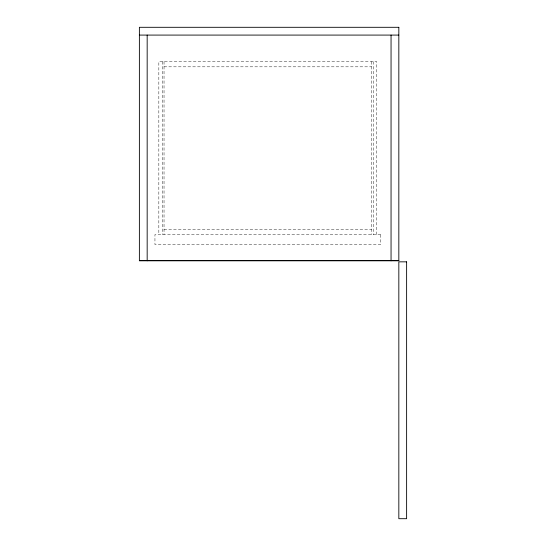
<?xml version="1.0" encoding="UTF-8"?>
<svg xmlns="http://www.w3.org/2000/svg" width="546" height="546" viewBox="0 0 546 546"><rect width="100%" height="100%" fill="white"/><g stroke="black" fill="none" stroke-linecap="round" stroke-linejoin="round"><path stroke-width="0.41" stroke-dasharray="2.73 2.05" d="M164.032 66.824L371.594 66.824M164.032 229.416L371.594 229.416M376.781 234.603L376.781 61.637L158.838 61.637L158.838 234.603M373.321 61.637L373.321 234.603M371.594 61.637L371.594 234.603M164.032 61.637L164.032 234.603M162.299 61.637L162.299 234.603M380.671 234.603L154.948 234.603L154.948 244.547L380.671 244.547L380.671 234.603"/><path stroke-width="0.82" d="M139.38 35.081L398.833 35.081M139.38 260.544L398.833 260.544M391.052 35.081L391.052 260.804M147.167 35.081L147.167 260.804M398.833 27.3L139.38 27.3L139.38 260.804L398.833 260.804L398.833 27.3M406.62 261.841L398.833 261.841L398.833 518.7L406.62 518.7L406.62 261.841"/></g></svg>
